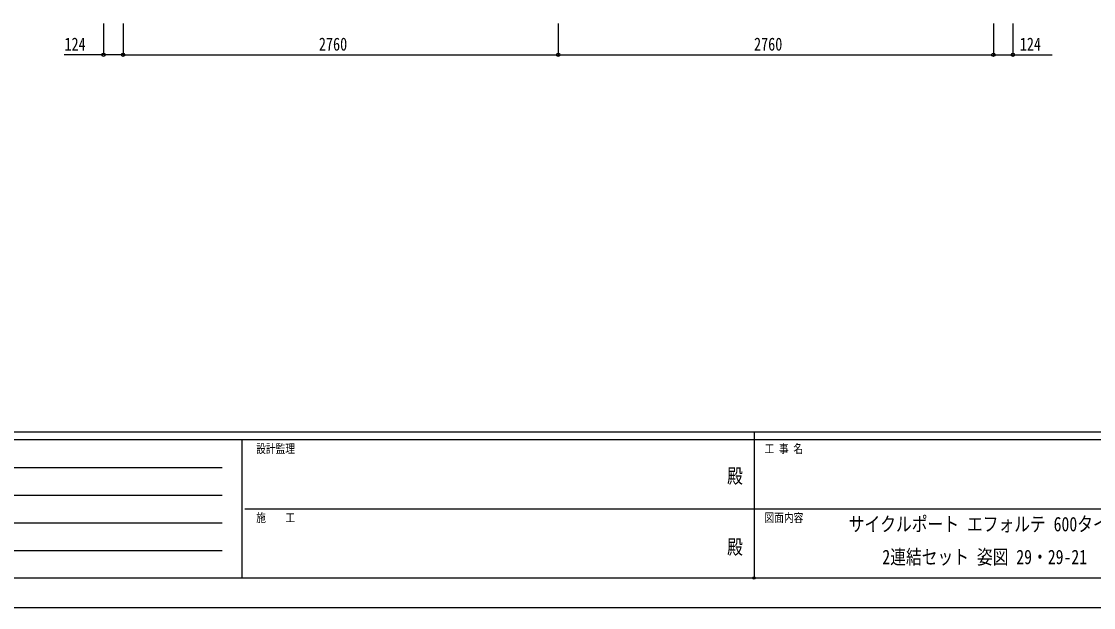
# Model space of a CAD drawing. Units: millimetres, scale not verified. Extents: x -10512 to 10512, y -7425 to 7425.
# Drawn here: x -4660 to 2140, y -7425 to -3711 of the extents above; entities that cross this region are included whole.
import ezdxf
from ezdxf.enums import TextEntityAlignment as Align

# ---------------------------------------------------------------- set-up
doc = ezdxf.new("R2010")
doc.units = ezdxf.units.MM
doc.header["$LTSCALE"] = 30
doc.header["$PDMODE"] = 32
doc.header["$PDSIZE"] = 15
for name, color, linetype in [('0-2_USER1', 3, 'Continuous'), ('0-6_YKK_D', 6, 'Continuous'), ('0-7_YKK_ZWAK', 7, 'Continuous')]:
    doc.layers.add(name, color=color, linetype=linetype)
doc.styles.add('ＭＳ ゴシック', font='')
doc.styles.get('ＭＳ ゴシック').set_extended_font_data('MS Gothic')

msp = doc.modelspace()

# ---------------------------------------------------------------- linework, layer by layer
at = {"layer": '0-6_YKK_D'}
for p, q in [((-4139.31, -3723.33), (-4139.31, -3922.33)), ((-4015.31, -3723.33), (-4015.31, -3922.33)), ((-4015.31, -3723.33), (-4015.31, -3922.33)), ((-1255.31, -3723.33), (-1255.31, -3922.33)), ((-1255.31, -3723.33), (-1255.31, -3922.33)), ((1504.69, -3723.33), (1504.69, -3922.33)), ((1504.69, -3723.33), (1504.69, -3922.33)), ((1628.69, -3723.33), (1628.69, -3922.33)), ((-4015.31, -3921.33), (-1255.31, -3921.33)), ((-1255.31, -3921.33), (1504.69, -3921.33))]:
    msp.add_line(p, q, dxfattribs=at)
for points in [[(-4015.31, -3921.33), (-4139.31, -3921.33), (-4388.41, -3921.33)], [(1504.69, -3921.33), (1628.69, -3921.33), (1877.79, -3921.33)]]:
    msp.add_lwpolyline(points, dxfattribs=at)
for centre in [(-4139.31, -3921.33), (-4015.31, -3921.33), (-4015.31, -3921.33), (-1255.31, -3921.33), (-1255.31, -3921.33), (1504.69, -3921.33), (1504.69, -3921.33), (1628.69, -3921.33)]:
    msp.add_circle(centre, 10.62, dxfattribs=at)
at = {"layer": '0-7_YKK_ZWAK'}
for p, q in [((9737.55, -6312.5), (-9762.45, -6312.5)), ((-12.45, -6312.5), (-12.45, -7237.5)), ((-3262.45, -6362.5), (-9762.45, -6362.5)), ((-3262.45, -6362.5), (-3262.45, -7237.5)), ((-12.45, -6362.5), (-3262.45, -6362.5)), ((3237.55, -6362.5), (-12.45, -6362.5)), ((-9656.2, -6537.5), (-3387.45, -6537.5)), ((-9656.2, -6712.5), (-3387.45, -6712.5)), ((-3243.7, -6800), (-12.45, -6800)), ((-12.45, -6800), (3237.55, -6800)), ((-9656.2, -6887.5), (-3387.45, -6887.5)), ((-9656.2, -7062.5), (-3387.45, -7062.5)), ((-9762.45, -7237.5), (-3262.45, -7237.5)), ((-3262.45, -7237.5), (-12.45, -7237.5)), ((-12.45, -7237.5), (3237.55, -7237.5))]:
    msp.add_line(p, q, dxfattribs=at)
msp.add_lwpolyline([(-10512.5, -7425), (10512.5, -7425), (10512.5, 7425), (-10512.5, 7425)], close=True, dxfattribs=at)
msp.add_point((-12.45, -7237.5), dxfattribs=at)

# ---------------------------------------------------------------- texts
at = {"layer": '0-2_USER1', "style": 'ＭＳ ゴシック', "width": 0.8}
for s, p in [('サイクルポート エフォルテ 600タイプ', (587.3, -6969.36)), ('2連結セット 姿図 29・29-21', (800.63, -7177.69))]:
    msp.add_text(s, height=91.64, dxfattribs=at).set_placement(p, align=Align.BOTTOM_LEFT)
at = {"layer": '0-6_YKK_D', "style": 'ＭＳ ゴシック', "width": 0.8}
for s, p in [('124', (-4387.11, -3920.03)), ('2760', (-2773.31, -3920)), ('2760', (-13.31, -3920)), ('124', (1672.49, -3920.03))]:
    msp.add_text(s, height=82.48, dxfattribs=at).set_placement(p, align=Align.BOTTOM_LEFT)
at = {"layer": '0-7_YKK_ZWAK', "style": 'ＭＳ ゴシック', "width": 0.8}
for s, height, p in [('設計監理', 54.99, (-3170.78, -6462.5)), ('工 事 名', 54.99, (53.17, -6462.5)), ('殿', 91.64, (-184.17, -6664.58)), ('施\u3000\u3000工', 54.99, (-3170.78, -6900)), ('図面内容', 54.99, (53.17, -6900)), ('殿', 91.64, (-184.17, -7114.58))]:
    msp.add_text(s, height=height, dxfattribs=at).set_placement(p, align=Align.BOTTOM_LEFT)

doc.saveas('drawing.dxf')
